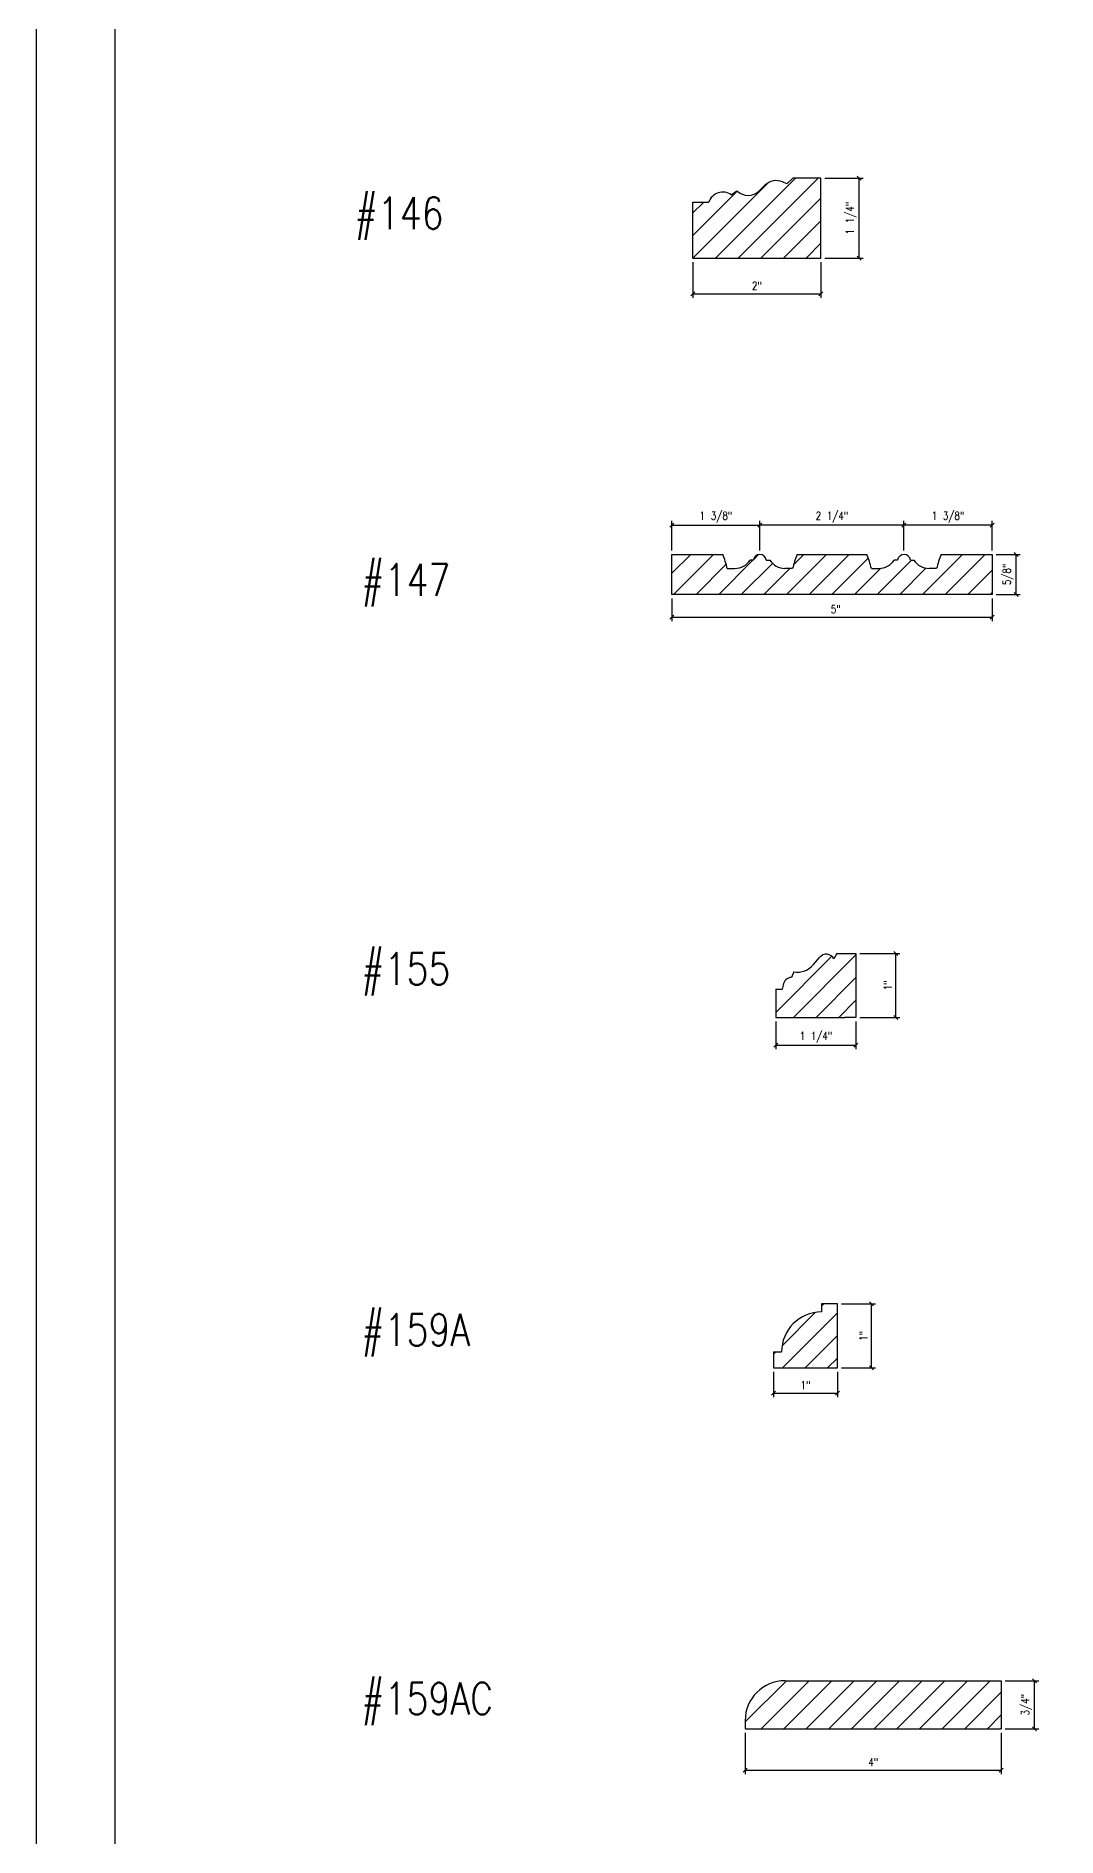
# Model space of a CAD drawing. Header units: inches. Extents: x 1985 to 11287, y 379 to 4336.
# Drawn here: x 7484.33 to 7500.27, y 3576.94 to 3605.07 of the extents above; entities that cross this region are included whole.
import ezdxf

# ---------------------------------------------------------------- set-up
doc = ezdxf.new("R2010")
doc.units = ezdxf.units.IN
doc.header["$MEASUREMENT"] = 0
doc.layers.get('0').update_dxf_attribs({"linetype": 'CONTINUOUS'})
doc.layers.get('Defpoints').update_dxf_attribs({"linetype": 'CONTINUOUS'})
for name, color, linetype in [('COTE1-1 99', 7, 'CONTINUOUS'), ('detail 99', 30, 'CONTINUOUS'), ('hatch 99', 1, 'CONTINUOUS'), ('separation 99', 3, 'CONTINUOUS'), ('wood detail 99', 7, 'CONTINUOUS')]:
    doc.layers.add(name, color=color, linetype=linetype)
doc.styles.get("Standard").update_dxf_attribs({"font": 'txt.shx', "width": 0.8})
doc.dimstyles.new('Muntin', dxfattribs={"dimtxt": 0.125, "dimasz": 0.0625, "dimexe": 0.0625, "dimexo": 0.0625, "dimgap": 0.0625, "dimtad": 1, "dimdec": 5, "dimzin": 0, "dimdsep": 46, "dimlunit": 5, "dimtxsty": 'Standard', "dimblk": 'OBLIQUE', "dimcen": 0.125, "dimclrd": 1, "dimclre": 1, "dimadec": 1, "dimazin": 0, "dimtfac": 0.375, "dimtdec": 5, "dimtmove": 0, "dimatfit": 3, "dimldrblk": 'OBLIQUE', "dimfxl": 1, "dimfrac": 2, "dimtolj": 1, "dimtzin": 0, "dimarcsym": 0})
pattern_1 = [(45, (301.29017, 765.14802), (-0.176776695, 0.176776695), [])]

# ---------------------------------------------------------------- blocks, each defined once
blk = doc.blocks.new('_OBLIQUE')
at = {"color": 0, "linetype": 'ByBlock'}
blk.add_line((-0.5, -0.5), (0.5, 0.5), dxfattribs=at)
blk = doc.blocks.new('*D620')
at = {"layer": 'COTE1-1 99', "color": 1, "lineweight": -2, "transparency": 16777216}
for p, q in [((7494.257, 3596.288), (7494.257, 3595.931)), ((7499.257, 3596.288), (7499.257, 3595.931)), ((7494.257, 3595.994), (7499.257, 3595.994))]:
    blk.add_line(p, q, dxfattribs=at)
at = {"layer": 'Defpoints', "color": 0, "transparency": 16777216}
for p in [(7494.257, 3596.35), (7499.257, 3596.35), (7499.257, 3595.994)]:
    blk.add_point(p, dxfattribs=at)
at = {"layer": 'COTE1-1 99', "color": 1, "lineweight": -2, "transparency": 16777216, "xscale": 0.0625, "yscale": 0.0625, "zscale": 0.0625, "rotation": 180}
blk.add_blockref('_OBLIQUE', (7494.257, 3595.994), dxfattribs=at)
at = {"layer": 'COTE1-1 99', "color": 1, "lineweight": -2, "transparency": 16777216, "xscale": 0.0625, "yscale": 0.0625, "zscale": 0.0625}
blk.add_blockref('_OBLIQUE', (7499.257, 3595.994), dxfattribs=at)
at = {"layer": 'COTE1-1 99', "color": 0, "transparency": 16777216, "insert": (7496.817, 3596.119), "char_height": 0.125, "attachment_point": 5}
blk.add_mtext('\\A1;5"', dxfattribs=at)
blk = doc.blocks.new('*D621')
at = {"layer": 'COTE1-1 99', "color": 1, "lineweight": -2, "transparency": 16777216}
for p, q in [((7499.32, 3596.975), (7499.694, 3596.975)), ((7499.632, 3596.35), (7499.632, 3596.975)), ((7499.32, 3596.35), (7499.694, 3596.35))]:
    blk.add_line(p, q, dxfattribs=at)
at = {"layer": 'Defpoints', "color": 0, "transparency": 16777216}
for p in [(7499.257, 3596.975), (7499.632, 3596.975), (7499.257, 3596.35)]:
    blk.add_point(p, dxfattribs=at)
at = {"layer": 'COTE1-1 99', "color": 1, "lineweight": -2, "transparency": 16777216, "xscale": 0.0625, "yscale": 0.0625, "zscale": 0.0625}
for p, rotation in [((7499.632, 3596.975), 90), ((7499.632, 3596.35), 270)]:
    blk.add_blockref('_OBLIQUE', p, dxfattribs=dict(at, rotation=rotation))
at = {"layer": 'COTE1-1 99', "color": 0, "transparency": 16777216, "insert": (7499.507, 3596.663), "char_height": 0.125, "attachment_point": 5, "rotation": 90}
blk.add_mtext('\\A1;5/8"', dxfattribs=at)
blk = doc.blocks.new('*D622')
at = {"layer": 'COTE1-1 99', "color": 1, "lineweight": -2, "transparency": 16777216}
for p, q in [((7494.257, 3597.038), (7494.257, 3597.497)), ((7494.257, 3597.434), (7495.632, 3597.434)), ((7495.632, 3597.038), (7495.632, 3597.497))]:
    blk.add_line(p, q, dxfattribs=at)
at = {"layer": 'Defpoints', "color": 0, "transparency": 16777216}
for p in [(7495.632, 3597.434), (7494.257, 3596.975), (7495.632, 3596.975)]:
    blk.add_point(p, dxfattribs=at)
at = {"layer": 'COTE1-1 99', "color": 1, "lineweight": -2, "transparency": 16777216, "xscale": 0.0625, "yscale": 0.0625, "zscale": 0.0625, "rotation": 180}
blk.add_blockref('_OBLIQUE', (7494.257, 3597.434), dxfattribs=at)
at = {"layer": 'COTE1-1 99', "color": 1, "lineweight": -2, "transparency": 16777216, "xscale": 0.0625, "yscale": 0.0625, "zscale": 0.0625}
blk.add_blockref('_OBLIQUE', (7495.632, 3597.434), dxfattribs=at)
at = {"layer": 'COTE1-1 99', "color": 0, "transparency": 16777216, "insert": (7494.945, 3597.559), "char_height": 0.125, "attachment_point": 5}
blk.add_mtext('\\A1;1 3/8"', dxfattribs=at)
blk = doc.blocks.new('*D623')
at = {"layer": 'COTE1-1 99', "color": 1, "lineweight": -2, "transparency": 16777216}
for p, q in [((7497.882, 3597.038), (7497.882, 3597.497)), ((7499.257, 3597.434), (7497.882, 3597.434)), ((7499.257, 3597.038), (7499.257, 3597.497))]:
    blk.add_line(p, q, dxfattribs=at)
at = {"layer": 'Defpoints', "color": 0, "transparency": 16777216}
for p in [(7497.882, 3597.434), (7497.882, 3596.975), (7499.257, 3596.975)]:
    blk.add_point(p, dxfattribs=at)
at = {"layer": 'COTE1-1 99', "color": 1, "lineweight": -2, "transparency": 16777216, "xscale": 0.0625, "yscale": 0.0625, "zscale": 0.0625, "rotation": 180}
blk.add_blockref('_OBLIQUE', (7497.882, 3597.434), dxfattribs=at)
at = {"layer": 'COTE1-1 99', "color": 1, "lineweight": -2, "transparency": 16777216, "xscale": 0.0625, "yscale": 0.0625, "zscale": 0.0625}
blk.add_blockref('_OBLIQUE', (7499.257, 3597.434), dxfattribs=at)
at = {"layer": 'COTE1-1 99', "color": 0, "transparency": 16777216, "insert": (7498.57, 3597.559), "char_height": 0.125, "attachment_point": 5}
blk.add_mtext('\\A1;1 3/8"', dxfattribs=at)
blk = doc.blocks.new('*D624')
at = {"layer": 'COTE1-1 99', "color": 1, "lineweight": -2, "transparency": 16777216}
for p, q in [((7495.632, 3597.038), (7495.632, 3597.497)), ((7497.882, 3597.434), (7495.632, 3597.434)), ((7497.882, 3597.038), (7497.882, 3597.497))]:
    blk.add_line(p, q, dxfattribs=at)
at = {"layer": 'Defpoints', "color": 0, "transparency": 16777216}
for p in [(7495.632, 3597.434), (7495.632, 3596.975), (7497.882, 3596.975)]:
    blk.add_point(p, dxfattribs=at)
at = {"layer": 'COTE1-1 99', "color": 1, "lineweight": -2, "transparency": 16777216, "xscale": 0.0625, "yscale": 0.0625, "zscale": 0.0625, "rotation": 180}
blk.add_blockref('_OBLIQUE', (7495.632, 3597.434), dxfattribs=at)
at = {"layer": 'COTE1-1 99', "color": 1, "lineweight": -2, "transparency": 16777216, "xscale": 0.0625, "yscale": 0.0625, "zscale": 0.0625}
blk.add_blockref('_OBLIQUE', (7497.882, 3597.434), dxfattribs=at)
at = {"layer": 'COTE1-1 99', "color": 0, "transparency": 16777216, "insert": (7496.757, 3597.559), "char_height": 0.125, "attachment_point": 5}
blk.add_mtext('\\A1;2 1/4"', dxfattribs=at)
blk = doc.blocks.new('*D625')
at = {"layer": 'COTE1-1 99', "color": 1, "lineweight": -2, "transparency": 16777216}
for p, q in [((7494.584, 3601.542), (7494.584, 3600.986)), ((7496.584, 3601.542), (7496.584, 3600.986)), ((7494.584, 3601.048), (7496.584, 3601.048))]:
    blk.add_line(p, q, dxfattribs=at)
at = {"layer": 'Defpoints', "color": 0, "transparency": 16777216}
for p in [(7494.584, 3601.605), (7496.584, 3601.605), (7496.584, 3601.048)]:
    blk.add_point(p, dxfattribs=at)
at = {"layer": 'COTE1-1 99', "color": 1, "lineweight": -2, "transparency": 16777216, "xscale": 0.0625, "yscale": 0.0625, "zscale": 0.0625, "rotation": 180}
blk.add_blockref('_OBLIQUE', (7494.584, 3601.048), dxfattribs=at)
at = {"layer": 'COTE1-1 99', "color": 1, "lineweight": -2, "transparency": 16777216, "xscale": 0.0625, "yscale": 0.0625, "zscale": 0.0625}
blk.add_blockref('_OBLIQUE', (7496.584, 3601.048), dxfattribs=at)
at = {"layer": 'COTE1-1 99', "color": 0, "transparency": 16777216, "insert": (7495.584, 3601.173), "char_height": 0.125, "attachment_point": 5}
blk.add_mtext('\\A1;2"', dxfattribs=at)
blk = doc.blocks.new('*D626')
at = {"layer": 'COTE1-1 99', "color": 1, "lineweight": -2, "transparency": 16777216}
for p, q in [((7496.646, 3602.855), (7497.244, 3602.855)), ((7497.182, 3601.605), (7497.182, 3602.855)), ((7496.646, 3601.605), (7497.244, 3601.605))]:
    blk.add_line(p, q, dxfattribs=at)
at = {"layer": 'Defpoints', "color": 0, "transparency": 16777216}
for p in [(7496.584, 3602.855), (7497.182, 3602.855), (7496.584, 3601.605)]:
    blk.add_point(p, dxfattribs=at)
at = {"layer": 'COTE1-1 99', "color": 1, "lineweight": -2, "transparency": 16777216, "xscale": 0.0625, "yscale": 0.0625, "zscale": 0.0625}
for p, rotation in [((7497.182, 3602.855), 90), ((7497.182, 3601.605), 270)]:
    blk.add_blockref('_OBLIQUE', p, dxfattribs=dict(at, rotation=rotation))
at = {"layer": 'COTE1-1 99', "color": 0, "transparency": 16777216, "insert": (7497.057, 3602.23), "char_height": 0.125, "attachment_point": 5, "rotation": 90}
blk.add_mtext('\\A1;1 1/4"', dxfattribs=at)
blk = doc.blocks.new('*D627')
at = {"layer": 'COTE1-1 99', "color": 1, "lineweight": -2, "transparency": 16777216}
for p, q in [((7495.844, 3584.201), (7495.844, 3583.808)), ((7496.844, 3584.201), (7496.844, 3583.808)), ((7495.844, 3583.87), (7496.844, 3583.87))]:
    blk.add_line(p, q, dxfattribs=at)
at = {"layer": 'Defpoints', "color": 0, "transparency": 16777216}
for p in [(7495.844, 3584.264), (7496.844, 3584.264), (7496.844, 3583.87)]:
    blk.add_point(p, dxfattribs=at)
at = {"layer": 'COTE1-1 99', "color": 1, "lineweight": -2, "transparency": 16777216, "xscale": 0.0625, "yscale": 0.0625, "zscale": 0.0625, "rotation": 180}
blk.add_blockref('_OBLIQUE', (7495.844, 3583.87), dxfattribs=at)
at = {"layer": 'COTE1-1 99', "color": 1, "lineweight": -2, "transparency": 16777216, "xscale": 0.0625, "yscale": 0.0625, "zscale": 0.0625}
blk.add_blockref('_OBLIQUE', (7496.844, 3583.87), dxfattribs=at)
at = {"layer": 'COTE1-1 99', "color": 0, "transparency": 16777216, "insert": (7496.344, 3583.995), "char_height": 0.125, "attachment_point": 5}
blk.add_mtext('\\A1;1"', dxfattribs=at)
blk = doc.blocks.new('*D628')
at = {"layer": 'COTE1-1 99', "color": 1, "lineweight": -2, "transparency": 16777216}
for p, q in [((7496.907, 3585.264), (7497.438, 3585.264)), ((7497.376, 3584.264), (7497.376, 3585.264)), ((7496.907, 3584.264), (7497.438, 3584.264))]:
    blk.add_line(p, q, dxfattribs=at)
at = {"layer": 'Defpoints', "color": 0, "transparency": 16777216}
for p in [(7496.844, 3585.264), (7497.376, 3585.264), (7496.844, 3584.264)]:
    blk.add_point(p, dxfattribs=at)
at = {"layer": 'COTE1-1 99', "color": 1, "lineweight": -2, "transparency": 16777216, "xscale": 0.0625, "yscale": 0.0625, "zscale": 0.0625}
for p, rotation in [((7497.376, 3585.264), 90), ((7497.376, 3584.264), 270)]:
    blk.add_blockref('_OBLIQUE', p, dxfattribs=dict(at, rotation=rotation))
at = {"layer": 'COTE1-1 99', "color": 0, "transparency": 16777216, "insert": (7497.251, 3584.764), "char_height": 0.125, "attachment_point": 5, "rotation": 90}
blk.add_mtext('\\A1;1"', dxfattribs=at)
blk = doc.blocks.new('*D637')
at = {"layer": 'COTE1-1 99', "color": 1, "lineweight": -2, "transparency": 16777216}
for p, q in [((7499.464, 3579.377), (7499.986, 3579.377)), ((7499.923, 3578.627), (7499.923, 3579.377)), ((7499.464, 3578.627), (7499.986, 3578.627))]:
    blk.add_line(p, q, dxfattribs=at)
at = {"layer": 'Defpoints', "color": 0, "transparency": 16777216}
for p in [(7499.401, 3579.377), (7499.923, 3579.377), (7499.401, 3578.627)]:
    blk.add_point(p, dxfattribs=at)
at = {"layer": 'COTE1-1 99', "color": 1, "lineweight": -2, "transparency": 16777216, "xscale": 0.0625, "yscale": 0.0625, "zscale": 0.0625}
for p, rotation in [((7499.923, 3579.377), 90), ((7499.923, 3578.627), 270)]:
    blk.add_blockref('_OBLIQUE', p, dxfattribs=dict(at, rotation=rotation))
at = {"layer": 'COTE1-1 99', "color": 0, "transparency": 16777216, "insert": (7499.798, 3579.002), "char_height": 0.125, "attachment_point": 5, "rotation": 90}
blk.add_mtext('\\A1;3/4"', dxfattribs=at)
blk = doc.blocks.new('*D638')
at = {"layer": 'COTE1-1 99', "color": 1, "lineweight": -2, "transparency": 16777216}
for p, q in [((7495.401, 3578.565), (7495.401, 3577.916)), ((7499.401, 3578.565), (7499.401, 3577.916)), ((7495.401, 3577.979), (7499.401, 3577.979))]:
    blk.add_line(p, q, dxfattribs=at)
at = {"layer": 'Defpoints', "color": 0, "transparency": 16777216}
for p in [(7495.401, 3578.627), (7499.401, 3578.627), (7499.401, 3577.979)]:
    blk.add_point(p, dxfattribs=at)
at = {"layer": 'COTE1-1 99', "color": 1, "lineweight": -2, "transparency": 16777216, "xscale": 0.0625, "yscale": 0.0625, "zscale": 0.0625, "rotation": 180}
blk.add_blockref('_OBLIQUE', (7495.401, 3577.979), dxfattribs=at)
at = {"layer": 'COTE1-1 99', "color": 1, "lineweight": -2, "transparency": 16777216, "xscale": 0.0625, "yscale": 0.0625, "zscale": 0.0625}
blk.add_blockref('_OBLIQUE', (7499.401, 3577.979), dxfattribs=at)
at = {"layer": 'COTE1-1 99', "color": 0, "transparency": 16777216, "insert": (7497.401, 3578.104), "char_height": 0.125, "attachment_point": 5}
blk.add_mtext('\\A1;4"', dxfattribs=at)
blk = doc.blocks.new('*D643')
at = {"layer": 'COTE1-1 99', "color": 1, "lineweight": -2, "transparency": 16777216}
for p, q in [((7495.882, 3589.679), (7495.882, 3589.242)), ((7497.132, 3589.679), (7497.132, 3589.242)), ((7495.882, 3589.305), (7497.132, 3589.305))]:
    blk.add_line(p, q, dxfattribs=at)
at = {"layer": 'Defpoints', "color": 0, "transparency": 16777216}
for p in [(7495.882, 3589.741), (7497.132, 3589.741), (7497.132, 3589.305)]:
    blk.add_point(p, dxfattribs=at)
at = {"layer": 'COTE1-1 99', "color": 1, "lineweight": -2, "transparency": 16777216, "xscale": 0.0625, "yscale": 0.0625, "zscale": 0.0625, "rotation": 180}
blk.add_blockref('_OBLIQUE', (7495.882, 3589.305), dxfattribs=at)
at = {"layer": 'COTE1-1 99', "color": 1, "lineweight": -2, "transparency": 16777216, "xscale": 0.0625, "yscale": 0.0625, "zscale": 0.0625}
blk.add_blockref('_OBLIQUE', (7497.132, 3589.305), dxfattribs=at)
at = {"layer": 'COTE1-1 99', "color": 0, "transparency": 16777216, "insert": (7496.507, 3589.43), "char_height": 0.125, "attachment_point": 5}
blk.add_mtext('\\A1;1 1/4"', dxfattribs=at)
blk = doc.blocks.new('*D644')
at = {"layer": 'COTE1-1 99', "color": 1, "lineweight": -2, "transparency": 16777216}
for p, q in [((7497.194, 3590.741), (7497.818, 3590.741)), ((7497.756, 3589.741), (7497.756, 3590.741)), ((7497.194, 3589.741), (7497.818, 3589.741))]:
    blk.add_line(p, q, dxfattribs=at)
at = {"layer": 'Defpoints', "color": 0, "transparency": 16777216}
for p in [(7497.132, 3590.741), (7497.756, 3590.741), (7497.132, 3589.741)]:
    blk.add_point(p, dxfattribs=at)
at = {"layer": 'COTE1-1 99', "color": 1, "lineweight": -2, "transparency": 16777216, "xscale": 0.0625, "yscale": 0.0625, "zscale": 0.0625}
for p, rotation in [((7497.756, 3590.741), 90), ((7497.756, 3589.741), 270)]:
    blk.add_blockref('_OBLIQUE', p, dxfattribs=dict(at, rotation=rotation))
at = {"layer": 'COTE1-1 99', "color": 0, "transparency": 16777216, "insert": (7497.631, 3590.241), "char_height": 0.125, "attachment_point": 5, "rotation": 90}
blk.add_mtext('\\A1;1"', dxfattribs=at)

msp = doc.modelspace()

# ---------------------------------------------------------------- hatches: boundary and pattern name
at = {"layer": 'hatch 99'}
h = msp.add_hatch(dxfattribs=at)
h.set_pattern_fill('ANSI31', color=256, scale=2, style=0)
h.set_pattern_definition(pattern_1)
h.paths.add_polyline_path([(7496.583936, 3602.854879), (7496.146436, 3602.854879), (7496.051936, 3602.764879), (7495.982393, 3602.794675, 0.303776634), (7495.709028, 3602.743506), (7495.62124, 3602.657545, -0.408064694), (7495.271436, 3602.654879), (7495.183936, 3602.595049, 0.496125995), (7494.833936, 3602.479879), (7494.583936, 3602.479879), (7494.583936, 3601.604879), (7496.583936, 3601.604879)])
h = msp.add_hatch(dxfattribs=at)
h.set_pattern_fill('ANSI31', color=256, scale=2, style=0)
h.set_pattern_definition(pattern_1)
h.paths.add_polyline_path([(7496.212263, 3596.975373, 0.038533308), (7496.142299, 3596.755373), (7496.022733, 3596.755373, -0.256140243), (7495.785615, 3596.885373), (7495.731798, 3596.885373, 0.904534034), (7495.5328, 3596.885373), (7495.478983, 3596.885373, -0.256140243), (7495.241865, 3596.755373), (7495.122299, 3596.755373, 0.038533308), (7495.052335, 3596.975373), (7494.257299, 3596.975373), (7494.257299, 3596.350373), (7499.257299, 3596.350373), (7499.257299, 3596.975373), (7498.462263, 3596.975373, 0.038533308), (7498.392299, 3596.755373), (7498.272733, 3596.755373, -0.256140243), (7498.035615, 3596.885373), (7497.981798, 3596.885373, 0.904534034), (7497.7828, 3596.885373), (7497.728983, 3596.885373, -0.256140243), (7497.491865, 3596.755373), (7497.372299, 3596.755373, 0.038533308), (7497.302335, 3596.975373)])
h = msp.add_hatch(dxfattribs=at)
h.set_pattern_fill('ANSI31', color=256, scale=2, style=0)
h.set_pattern_definition(pattern_1)
h.paths.add_polyline_path([(7497.131578, 3590.366415), (7497.131578, 3590.741415), (7496.831578, 3590.741415), (7496.787704, 3590.654065, 0.566296042), (7496.564855, 3590.675899), (7496.469685, 3590.568536, -0.273490153), (7496.161578, 3590.453415), (7496.123578, 3590.366415, 0.346499322), (7495.993653, 3590.244245), (7495.981578, 3590.181415), (7495.881578, 3590.181415), (7495.881578, 3589.741415), (7496.957471, 3589.741415), (7497.131578, 3589.741415)])
h = msp.add_hatch(dxfattribs=at)
h.set_pattern_fill('ANSI31', color=256, scale=2, style=0)
h.set_pattern_definition(pattern_1)
h.paths.add_polyline_path([(7496.844238, 3585.263645), (7496.594238, 3585.263645), (7496.594238, 3585.138645, 0.414213562), (7495.969238, 3584.513645), (7495.844238, 3584.513645), (7495.844238, 3584.263645), (7496.844238, 3584.263645)])
h = msp.add_hatch(dxfattribs=at)
h.set_pattern_fill('ANSI31', color=256, scale=2, style=0)
h.set_pattern_definition(pattern_1)
h.paths.add_polyline_path([(7499.401419, 3579.377058), (7496.026419, 3579.377058, 0.414213562), (7495.401419, 3578.752058), (7495.401419, 3578.627058), (7499.401419, 3578.627058)])

# ---------------------------------------------------------------- linework, layer by layer
at = {"layer": 'separation 99'}
msp.add_line((7484.325689, 3764.575732), (7484.325689, 3512.490972), dxfattribs=at)
msp.add_lwpolyline([(7485.563573, 3623.159285), (7512.880967, 3623.159285), (7512.880967, 3575.953879), (7485.563573, 3575.953879)], close=True, dxfattribs=at)
at = {"layer": 'wood detail 99'}
for p, q in [((7495.618517, 3602.654879), (7495.709028, 3602.743506)), ((7496.051936, 3602.764879), (7495.982393, 3602.794675)), ((7496.051936, 3602.764879), (7496.146436, 3602.854879)), ((7496.583936, 3602.854879), (7496.146436, 3602.854879)), ((7496.583936, 3601.604879), (7496.583936, 3602.854879)), ((7494.583936, 3601.604879), (7494.583936, 3602.479879)), ((7494.583936, 3602.479879), (7494.833936, 3602.479879)), ((7495.183936, 3602.595049), (7495.271436, 3602.654879)), ((7494.583936, 3601.604879), (7496.583936, 3601.604879)), ((7494.257299, 3596.350373), (7494.257299, 3596.975373)), ((7494.257299, 3596.975373), (7495.052335, 3596.975373)), ((7495.5328, 3596.885373), (7495.478983, 3596.885373)), ((7495.731798, 3596.885373), (7495.785615, 3596.885373)), ((7496.212263, 3596.975373), (7497.302335, 3596.975373)), ((7497.7828, 3596.885373), (7497.728983, 3596.885373)), ((7497.981798, 3596.885373), (7498.035615, 3596.885373)), ((7498.462263, 3596.975373), (7499.257299, 3596.975373)), ((7499.257299, 3596.975373), (7499.257299, 3596.350373)), ((7495.122299, 3596.755373), (7495.241865, 3596.755373)), ((7496.142299, 3596.755373), (7496.022733, 3596.755373)), ((7497.372299, 3596.755373), (7497.491865, 3596.755373)), ((7498.392299, 3596.755373), (7498.272733, 3596.755373)), ((7499.257299, 3596.350373), (7494.257299, 3596.350373)), ((7496.469685, 3590.568536), (7496.564855, 3590.675899)), ((7496.831578, 3590.741415), (7496.787704, 3590.654065)), ((7497.131578, 3590.741415), (7497.131578, 3590.366415)), ((7496.161578, 3590.453415), (7496.123578, 3590.366415)), ((7497.131578, 3590.366415), (7497.131578, 3589.741415)), ((7495.881578, 3590.181415), (7495.881578, 3589.741415)), ((7495.993653, 3590.244245), (7495.981578, 3590.181415)), ((7497.131578, 3589.741415), (7496.957471, 3589.741415)), ((7496.844238, 3585.263645), (7496.594238, 3585.263645)), ((7496.594238, 3585.263645), (7496.594238, 3585.138645)), ((7496.844238, 3584.263645), (7496.844238, 3585.263645)), ((7495.844238, 3584.513645), (7495.844238, 3584.263645)), ((7495.844238, 3584.513645), (7495.969238, 3584.513645)), ((7495.844238, 3584.263645), (7496.844238, 3584.263645)), ((7496.026419, 3579.377058), (7499.401419, 3579.377058)), ((7499.401419, 3579.377058), (7499.401419, 3578.627058)), ((7495.401419, 3578.752058), (7495.401419, 3578.627058)), ((7495.401419, 3578.627058), (7499.401419, 3578.627058))]:
    msp.add_line(p, q, dxfattribs=at)
at = {"layer": 'wood detail 99', "color": 7}
for p, q in [((7496.831578, 3590.741415), (7497.131578, 3590.741415)), ((7495.881578, 3590.181415), (7495.981578, 3590.181415)), ((7495.881578, 3589.741415), (7496.957471, 3589.741415)), ((7495.939614, 3589.741415), (7496.957471, 3589.741415))]:
    msp.add_line(p, q, dxfattribs=at)
at = {"layer": 'wood detail 99'}
for centre, radius, start, end in [((7495.883936, 3602.564879), 0.25, 66.807051, 134.3972743), ((7495.052686, 3602.404509), 0.23137, 55.4397713, 160.9885908), ((7495.444976, 3602.834834), 0.25, 226.0394185, 314.8339671), ((7493.6621, 3596.412127), 1.5, 13.2282434, 22.0550601), ((7495.241865, 3597.036623), 0.28125, 270, 327.4675097), ((7495.632299, 3596.875373), 0.1, 5.7391705, 174.2608295), ((7496.022733, 3597.036623), 0.28125, 212.5324903, 270), ((7497.602498, 3596.412127), 1.5, 157.9449399, 166.7717566), ((7495.9121, 3596.412127), 1.5, 13.2282434, 22.0550601), ((7497.491865, 3597.036623), 0.28125, 270, 327.4675097), ((7497.882299, 3596.875373), 0.1, 5.7391705, 174.2608295), ((7498.272733, 3597.036623), 0.28125, 212.5324903, 270), ((7499.852498, 3596.412127), 1.5, 157.9449399, 166.7717566), ((7496.669732, 3590.598152), 0.130551, 25.3590021, 143.4498258), ((7496.136178, 3590.222844), 0.144124, 95.0156677, 171.4603333), ((7496.218269, 3590.771553), 0.323149, 259.896095, 321.0792732), ((7496.594238, 3584.513645), 0.625, 90, 180), ((7496.026419, 3578.752058), 0.625, 90, 180)]:
    msp.add_arc(centre, radius, start, end, dxfattribs=at)

# ---------------------------------------------------------------- texts
at = {"layer": 'detail 99', "char_height": 0.5, "width": 2.69666263, "attachment_point": 1}
for s, insert in [('#146', (7489.302587, 3602.557826)), ('#147', (7489.408778, 3596.828714)), ('#155', (7489.408778, 3590.751635)), ('#159A', (7489.408778, 3585.110698)), ('#159AC', (7489.408778, 3579.34911))]:
    msp.add_mtext(s, dxfattribs=dict(at, insert=insert))

# ---------------------------------------------------------------- dimensions: what is measured, and where the dimension line sits
at = {"layer": 'COTE1-1 99'}
for base, p1, p2, picture, middle in [((7497.181803, 3602.854879), (7496.583936, 3601.604879), (7496.583936, 3602.854879), '*D626', (7497.056803, 3602.229879)), ((7499.631897, 3596.975373), (7499.257299, 3596.350373), (7499.257299, 3596.975373), '*D621', (7499.506897, 3596.662873)), ((7497.75576, 3590.741415), (7497.131578, 3589.741415), (7497.131578, 3590.741415), '*D644', (7497.63076, 3590.241415)), ((7497.375509, 3585.263645), (7496.844238, 3584.263645), (7496.844238, 3585.263645), '*D628', (7497.250509, 3584.763645)), ((7499.923264, 3579.377058), (7499.401419, 3578.627058), (7499.401419, 3579.377058), '*D637', (7499.798264, 3579.002058))]:
    dim = msp.add_linear_dim(base=base, p1=p1, p2=p2, angle=90, dimstyle='Muntin', override={"dimpost": '"'}, dxfattribs=at)
    dim.commit()
    dim.dimension.update_dxf_attribs({"geometry": picture, "text_midpoint": middle})
for base, p1, p2, picture, middle in [((7496.583936, 3601.048205), (7494.583936, 3601.604879), (7496.583936, 3601.604879), '*D625', (7495.583936, 3601.173205)), ((7495.632299, 3597.434233), (7494.257299, 3596.975373), (7495.632299, 3596.975373), '*D622', (7494.944799, 3597.559233)), ((7495.632299, 3597.434233), (7497.882299, 3596.975373), (7495.632299, 3596.975373), '*D624', (7496.757299, 3597.559233)), ((7497.882299, 3597.434233), (7499.257299, 3596.975373), (7497.882299, 3596.975373), '*D623', (7498.569799, 3597.559233)), ((7497.131578, 3589.304999), (7495.881578, 3589.741415), (7497.131578, 3589.741415), '*D643', (7496.506578, 3589.429999)), ((7496.844238, 3583.870343), (7495.844238, 3584.263645), (7496.844238, 3584.263645), '*D627', (7496.344238, 3583.995343)), ((7499.401419, 3577.978862), (7495.401419, 3578.627058), (7499.401419, 3578.627058), '*D638', (7497.401419, 3578.103862))]:
    dim = msp.add_linear_dim(base=base, p1=p1, p2=p2, dimstyle='Muntin', override={"dimpost": '"'}, dxfattribs=at)
    dim.commit()
    dim.dimension.update_dxf_attribs({"geometry": picture, "text_midpoint": middle})
dim = msp.add_linear_dim(base=(7499.257299, 3595.99365), p1=(7494.257299, 3596.350373), p2=(7499.257299, 3596.350373), dimstyle='Muntin', override={"dimpost": '"'}, dxfattribs=at)
dim.commit()
dim.dimension.update_dxf_attribs({"geometry": '*D620', "text_midpoint": (7496.817299, 3595.99365), "dimtype": 160})

doc.saveas('drawing.dxf')
